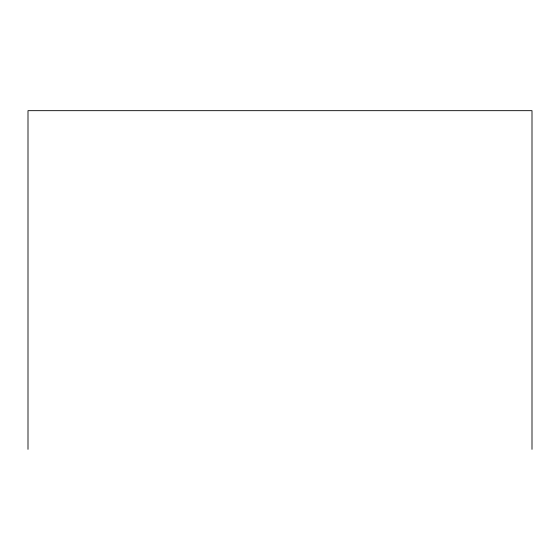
<?xml version="1.0" encoding="UTF-8"?>
<svg xmlns="http://www.w3.org/2000/svg" width="560" height="560" viewBox="0 0 560 560"><rect width="100%" height="100%" fill="white"/><g stroke="black" fill="none" stroke-linecap="round" stroke-linejoin="round"><path stroke-width="0.84" d="M532 449.33L532 110.67L28 110.67L28 449.33"/></g></svg>
